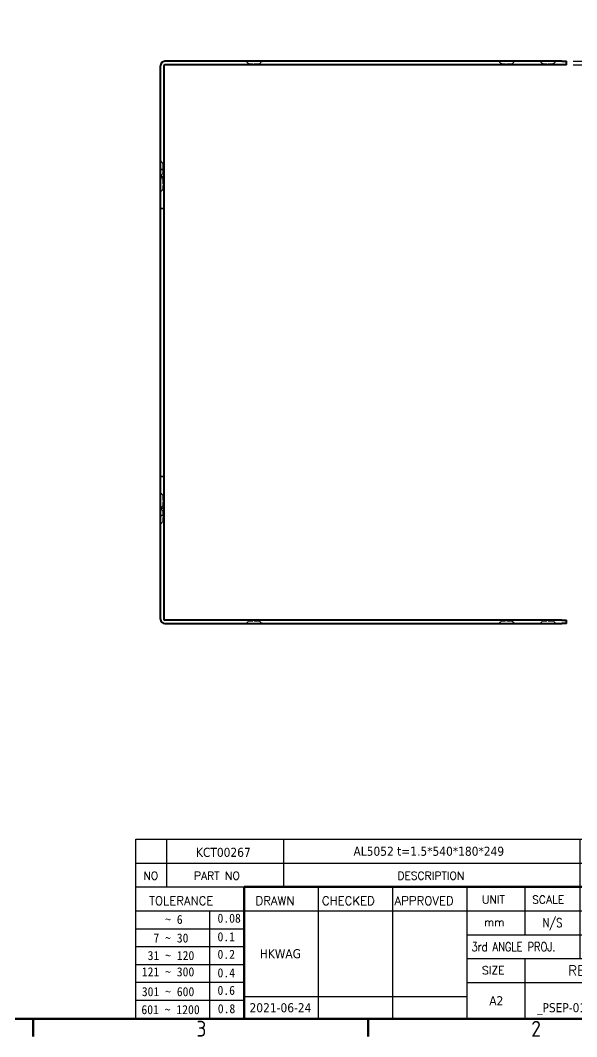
# Model space of a CAD drawing. Header units: millimetres. Extents: x 0 to 1188, y 0 to 840.
# Drawn here: x 736.7 to 983.4, y 12.1 to 462.3 of the extents above; entities that cross this region are included whole.
import ezdxf
from ezdxf.enums import TextEntityAlignment as Align

# ---------------------------------------------------------------- set-up
doc = ezdxf.new("R2010")
doc.units = ezdxf.units.MM
doc.header["$LTSCALE"] = 2
doc.linetypes.add('DASHED', pattern=[0.2067, 0.1654, -0.0413])
doc.layers.get('0').update_dxf_attribs({"color": 3, "lineweight": 25})
for name, color, linetype, lineweight in [('가려진 것(ISO)', 2, 'DASHED', 35), ('가시적인 것(ISO)', 3, 'Continuous', 40), ('경계(ISO)', 7, 'Continuous', 50), ('제목(ISO)', 5, 'Continuous', 50), ('치수(ISO)', 2, 'Continuous', 25), ('해치(ISO)', 7, 'Continuous', 18)]:
    doc.layers.add(name, color=color, linetype=linetype, lineweight=lineweight)
doc.styles.add('HAN_291', font='')
doc.styles.add('HAN_370', font='', dxfattribs={"width": 2})
doc.styles.add('RC_284', font='ROMANC.shx')
doc.styles.add('RC_287', font='ROMANC.shx')
doc.styles.add('RC_292', font='ROMANC.shx')
doc.styles.add('ROMANT_294', font='romant.shx')
doc.styles.add('문자 텍스트_PSTEK_POSCO', font='isocp.shx')
doc.styles.add('치수 텍스트_PSTEK_POSCO', font='isocp.shx')
doc.styles.add('텍스트 스타일198', font='tahoma.ttf')
doc.styles.add('텍스트 스타일333', font='ROMANC.shx', dxfattribs={"width": 0.800000011920929})
doc.styles.get('HAN_291').set_extended_font_data('GulimChe')
doc.styles.get('HAN_370').set_extended_font_data('GulimChe')
doc.dimstyles.new('치수_PSTEK_POSCO', dxfattribs={"dimscale": 2, "dimtxt": 3.5, "dimasz": 2.5, "dimexe": 2, "dimexo": 2.5, "dimgap": 1, "dimtad": 1, "dimrnd": 1e-08, "dimdsep": 46, "dimtxsty": '치수 텍스트_PSTEK_POSCO', "dimcen": 0.09, "dimdle": 10, "dimclrd": 7, "dimclre": 7, "dimclrt": 2, "dimadec": 1, "dimazin": 2, "dimtfac": 1, "dimtmove": 0, "dimatfit": 3, "dimfxl": 0, "dimtolj": 1, "dimlwd": -1, "dimlwe": -1, "dimarcsym": 0})

# ---------------------------------------------------------------- blocks, each defined once
blk = doc.blocks.new('경계 Default Border')
at = {"layer": '경계(ISO)'}
for p, q in [((371.25, 10), (371.25, 6.100000143051147)), ((445.4999923706055, 10), (445.4999923706055, 6.100000143051147))]:
    blk.add_line(p, q, dxfattribs=at)
at = {"layer": '경계(ISO)', "flags": 128}
blk.add_lwpolyline([(10, 10), (10, 410), (584.0000152587891, 410), (584.0000152587891, 10), (10, 10)], dxfattribs=at)
at = {"layer": '경계(ISO)', "color": 2, "char_height": 3.499999940395355, "attachment_point": 7, "style": '문자 텍스트_PSTEK_POSCO'}
for s, insert in [('3', (407.4049628911206, 6.066626997571438)), ('2', (481.6073627700749, 6.066626997571438))]:
    blk.add_mtext(s, dxfattribs=dict(at, insert=insert))
blk = doc.blocks.new('제목 블록 PSTEK')
h = blk.add_hatch(color=1)
edge = h.paths.add_edge_path(flags=0)
edge.add_line((314.2242174273352, 19.60711530335299), (314.2242174273352, 17.00126995915134))
edge.add_line((314.2242174273352, 17.00126995915134), (314.3485873187598, 17.00126995915134))
edge.add_arc((314.3485873187598, 17.6527312952023), 0.6514613360509371, 270, 360)
edge.add_line((315.0000486548106, 17.6527312952023), (315.0000486548106, 18.95565396730211))
edge.add_arc((314.3485873187598, 18.95565396730212), 0.6514613360508712, 0, 90)
edge.add_line((314.3485873187598, 19.60711530335299), (314.2242174273352, 19.60711530335299))
edge = h.paths.add_edge_path()
edge.add_arc((314.9847713324306, 18.28938669179658), 1.969189947606664, 269.9999999999959, 450)
edge.add_line((314.9847713324306, 20.25857663940318), (311.7664314776902, 20.25857663940324))
edge.add_line((311.7664314776902, 20.25857663940324), (311.7664314776902, 15.3430047401139))
edge.add_line((311.7664314776902, 15.3430047401139), (314.2242174273352, 15.3430047401139))
edge.add_line((314.2242174273352, 15.3430047401139), (314.2242174273352, 16.32019674418991))
edge.add_line((314.2242174273352, 16.32019674418991), (314.9847713324307, 16.32019674418991))
for color, points in [(252, [(317.2195697678507, 17.0593801673321), (322.0326348870767, 21.62682475217465), (322.2781991042243, 21.94392121864296), (317.0471853425802, 16.97985676345368), (318.7512090904202, 16.1899260703855), (316.0018030350395, 12.71868385740789), (316.3356552234328, 13.00206718743325), (318.9235935156908, 16.2694494742633)]), (5, [(321.6183518841322, 17.4193704504104), (319.5281351041078, 18.24969419629727), (322.4505835294948, 22.02344462252142), (317.2195697678507, 17.0593801673321), (318.9235935156908, 16.2694494742633), (316.1741874603099, 12.79820726128571)]), (1, [(324.4839107253602, 19.60711530335299), (325.2419748254881, 19.60711530335299), (325.2419748254881, 20.25857663940324), (321.2266040451076, 20.25857663940324), (321.2266040451076, 19.60711530335299), (321.9846681452406, 19.60711530335299), (321.9846681452406, 15.3430047401139), (324.4839107253602, 15.3430047401139)]), (1, [(329.2277337269622, 20.25857663940324), (325.65654113025, 20.25857663940324), (325.65654113025, 15.3430047401139), (329.3580259941756, 15.3430047401139), (329.3580259941756, 15.9944660761648), (328.1137701654877, 15.9944660761648), (328.1137701654877, 17.56360607323003), (329.2277337269622, 17.56360607323003), (329.2277337269622, 18.25543873810179), (328.1137701654877, 18.25543873810179), (328.1137701654877, 19.60711530335299), (329.2277337269622, 19.60711530335299)]), (1, [(332.3312149849806, 20.25857663940324), (329.8592894925411, 20.25857663940324), (329.8592894925411, 15.3430047401139), (332.3312149849806, 15.3430047401139), (332.3312149849806, 17.4318630164523), (333.0701931098801, 15.3430047401139), (335.4855464857051, 15.3430047401139), (334.2514536401189, 19.30614745124769), (335.4379594596742, 20.25857663940324), (334.3071782107978, 20.25857663940324), (332.3312149849806, 18.99741471888304)]), (252, [(321.9846681452406, 19.60711530335299), (321.4042753185749, 19.60711530335299), (321.4042753185749, 19.45905590879572), (321.9846681452406, 19.45905590879572)]), (252, [(324.6615819988275, 19.45905590879572), (325.4196460989604, 19.45905590879572), (325.4196460989604, 20.11051724484596), (325.2419748254881, 20.11051724484596), (325.2419748254881, 19.60711530335299), (324.4839107253602, 19.60711530335299), (324.4839107253602, 15.3430047401139), (322.1623394187076, 15.3430047401139), (322.1623394187076, 15.19494534555726), (324.6615819988275, 15.19494534555726)]), (252, [(328.2914414389548, 19.45905590879572), (329.4054050004294, 19.45905590879572), (329.4054050004294, 20.11051724484596), (329.2277337269622, 20.11051724484596), (329.2277337269622, 19.60711530335299), (328.1137701654877, 19.60711530335299), (328.1137701654877, 18.25543873810179), (328.2914414389548, 18.25543873810179)]), (252, [(328.2914414389548, 17.41554667867274), (329.4054050004294, 17.41554667867274), (329.4054050004294, 18.10737934354514), (329.2277337269622, 18.10737934354514), (329.2277337269622, 17.56360607323003), (328.1137701654877, 17.56360607323003), (328.1137701654877, 15.9944660761648), (328.2914414389548, 15.9944660761648)]), (252, [(332.5088862584528, 20.1105172448466), (332.3312149849806, 20.1105172448466), (332.3312149849806, 18.99741471888368), (332.5088862584528, 19.11081371413894)]), (252, [(335.6156307331414, 20.11051724484596), (335.2535118015555, 20.11051724484596), (334.2514536401189, 19.30614745124769), (335.4855464857051, 15.3430047401139), (333.1954852176545, 15.3430047401139), (333.2478643833523, 15.19494534555726), (335.6632177591723, 15.19494534555726), (334.4291249135862, 19.15808805669106)]), (252, [(329.5356972676428, 15.8464066816075), (329.3580259941756, 15.8464066816075), (329.3580259941756, 15.3430047401139), (325.8342124037171, 15.3430047401139), (325.8342124037171, 15.19494534555726), (329.5356972676428, 15.19494534555726)]), (252, [(332.5088862584528, 16.92964231796647), (332.3312149849806, 17.43186301645164), (332.3312149849806, 15.3430047401139), (330.0369607660135, 15.3430047401139), (330.0369607660135, 15.19494534555726), (332.5088862584528, 15.19494534555726)])]:
    blk.add_hatch(color=color).paths.add_polyline_path(points)
h = blk.add_hatch(color=252)
edge = h.paths.add_edge_path()
edge.add_arc((314.9847713324309, 18.28938669179657), 1.969189947606666, 270, 406.8278729790604)
edge.add_arc((315.1624426058984, 18.1413272972396), 1.969189947606962, -90, 53.560984836317004, ccw=False)
edge.add_line((315.1624426058984, 16.17213734963263), (314.4018887008024, 16.17213734963263))
edge.add_line((314.4018887008024, 16.17213734963263), (314.4018887008024, 15.19494534555726))
edge.add_line((314.4018887008024, 15.19494534555726), (311.9441027511573, 15.19494534555726))
edge.add_line((311.9441027511573, 15.19494534555726), (311.9441027511573, 15.3430047401139))
edge.add_line((311.9441027511573, 15.3430047401139), (314.2242174273352, 15.3430047401139))
edge.add_line((314.2242174273352, 15.3430047401139), (314.2242174273352, 16.32019674418991))
edge.add_line((314.2242174273352, 16.32019674418991), (314.9847713324309, 16.32019674418991))
h = blk.add_hatch(color=252)
edge = h.paths.add_edge_path()
edge.add_line((314.4018887008024, 19.45905590879572), (314.5262585922315, 19.45905590879572))
edge.add_arc((314.5262585922314, 18.80759457274939), 0.6514613360463194, 60.4189348879147, 90.00000000000318, ccw=False)
edge.add_arc((314.3485873187602, 18.95565396730057), 0.6514613360524251, 39.96992292766206, 90.00000000009999)
edge.add_line((314.3485873187591, 19.60711530335307), (314.2242174273352, 19.60711530335298))
edge.add_line((314.2242174273352, 19.60711530335299), (314.2242174273352, 17.00126995915134))
edge.add_line((314.2242174273352, 17.00126995915134), (314.3485873187591, 17.00126995915134))
edge.add_arc((314.3485873187568, 17.652731295233), 0.6514613360816299, 270.0000000002, 274.6930825552478)
edge.add_line((314.4018887008024, 17.0034541317032), (314.4018887008024, 19.45905590879572))
at = {"layer": '해치(ISO)', "true_color": 0x27d1fc}
h = blk.add_hatch(color=140, dxfattribs=at)
edge = h.paths.add_edge_path()
edge.add_ellipse((330.3660919371412, 20.15576403068321), major_axis=(9.100907360794343, 0), ratio=0.4069904968023172, start_angle=301.3098473703837, end_angle=507.7436900681698)
edge.add_ellipse((331.5340919371412, 20.4634168429492), major_axis=(-9.82350664112931, 0), ratio=0.3942600559756514, start_angle=111.51207141178469, end_angle=334.47025347086895, ccw=False)
edge.add_line((335.1363447531188, 16.8601935978785), (335.0955236905705, 16.99119398620872))
at = {"color": 180}
for p, q in [((182.475792979055, 11.79100474011392), (182.4757929790549, 51.56524660363496)), ((182.4757929790549, 51.56524660363496), (372.4757929537551, 51.56524660363496)), ((189.2651435055721, 51.56524660363496), (189.2651435055722, 41.00524660363494)), ((215.2152739891528, 41.00524660363494), (215.2152739891528, 51.56524660363496)), ((280.8758854511282, 51.56524660363496), (280.8758854511282, 41.00524660363494)), ((310.0881549537552, 51.56524660363496), (310.0881549537553, 41.00524660363494)), ((316.9044520275131, 51.56524660363496), (316.9044520275127, 41.00524660363494)), ((338.4566026226726, 51.56524660363496), (338.4566026226727, 41.00524660363494)), ((372.4757929537551, 51.56524660363496), (372.4757929537551, 11.79100474011389)), ((182.475792979055, 46.2852466036349), (372.4757929537551, 46.28524660363492)), ((182.475792979055, 41.00524660363493), (206.451475290024, 41.00524660363493)), ((222.9401812389276, 11.79100474011392), (222.9401812389276, 41.00524660363494)), ((239.4288871878316, 11.79100474011392), (239.4288871878316, 41.00524660363494)), ((255.9175931367356, 11.79100474011392), (255.9175931367356, 41.00524660363494)), ((268.6918866058747, 41.00524660363494), (268.6918866058747, 30.44524660363498)), ((280.8758854511282, 41.00524660363494), (280.8758854511282, 25.16524660363502)), ((310.088154953755, 41.00524660363494), (310.088154953755, 11.79100474011392)), ((182.475792979055, 35.72524660363497), (206.451475290024, 35.72524660363497)), ((198.8621818849491, 12.02524660363491), (198.8621818849491, 35.72524660363497)), ((206.451475290024, 35.72524660363497), (372.4757929537551, 35.72524660363497)), ((182.475792979055, 31.77524660363492), (206.451475290024, 31.77524660363492)), ((255.917593136736, 30.44524660363498), (372.4757929537552, 30.44524660363501)), ((182.475792979055, 27.82524660363487), (206.451475290024, 27.82524660363487)), ((255.9175931367359, 25.16524660363502), (372.4757929537552, 25.165246603635)), ((268.6918866058744, 25.16524660363502), (268.6918866058744, 11.79100474011392)), ((182.475792979055, 23.87524660363505), (206.451475290024, 23.87524660363505)), ((182.475792979055, 19.92524660363478), (206.451475290024, 19.92524660363478)), ((255.9175931367359, 19.88524660363481), (310.0881549537553, 19.88524660363481)), ((182.475792979055, 15.97524660363496), (206.451475290024, 15.97524660363496)), ((206.451475290024, 16.74100474011396), (255.9175931367359, 16.74100474011396)), ((182.475792979055, 11.79100474011392), (372.4757929537551, 11.79100474011389))]:
    blk.add_line(p, q, dxfattribs=at)
at = {"color": 7, "lineweight": 50}
for p, q in [((206.4514752900237, 11.79100474011392), (206.4514752900237, 41.00524660363494)), ((206.451475290024, 41.00524660363494), (372.4757929537551, 41.00524660363496))]:
    blk.add_line(p, q, dxfattribs=at)
at = {"color": 7}
for p, q in [((311.7664314776902, 20.25900474011391), (311.7664314776902, 15.34300474011391)), ((314.9847713324309, 20.25857663940324), (311.7664314776902, 20.25857663940324)), ((314.9847713324309, 20.25857663940324), (311.7664314776902, 20.25857663940324)), ((311.7664314776902, 20.25857663940324), (311.7664314776902, 15.3430047401139)), ((322.2781991042243, 21.94392121864296), (317.0471853425802, 16.97985676345368)), ((322.4505835294948, 22.02344462252142), (317.2195697678507, 17.0593801673321)), ((317.2195697678507, 17.0593801673321), (322.0326348870767, 21.62682475217465)), ((319.5281351041078, 18.24969419629727), (322.4505835294948, 22.02344462252142)), ((325.2419748254881, 20.25857663940324), (321.2266040451076, 20.25857663940324)), ((321.2266040451076, 20.25857663940324), (321.2266040451076, 19.60711530335299)), ((325.2419748254881, 20.25857663940324), (321.2266040451076, 20.25857663940324)), ((321.2266040451076, 20.25857663940324), (321.2266040451076, 19.60711530335299)), ((322.0326348870767, 21.62682475217465), (322.2781991042243, 21.94392121864296)), ((325.2419748254881, 19.60711530335299), (325.2419748254881, 20.25857663940324)), ((325.2419748254881, 19.60711530335299), (325.2419748254881, 20.25857663940324)), ((329.2277337269622, 20.25857663940324), (325.65654113025, 20.25857663940324)), ((325.65654113025, 20.25857663940324), (325.65654113025, 15.3430047401139)), ((325.65654113025, 20.25857663940324), (325.65654113025, 15.3430047401139)), ((329.2277337269622, 20.25857663940324), (325.65654113025, 20.25857663940324)), ((329.2277337269622, 19.60711530335299), (329.2277337269622, 20.25857663940324)), ((329.2277337269622, 19.60711530335299), (329.2277337269622, 20.25857663940324)), ((332.3312149849806, 20.25857663940324), (329.8592894925411, 20.25857663940324)), ((329.8592894925411, 20.25857663940324), (329.8592894925411, 15.3430047401139)), ((329.8592894925411, 20.25857663940324), (329.8592894925411, 15.3430047401139)), ((332.3312149849806, 20.25857663940324), (329.8592894925411, 20.25857663940324)), ((334.3071782107978, 20.25857663940324), (332.3312149849806, 18.99741471888304)), ((332.3312149849806, 18.99741471888304), (332.3312149849806, 20.25857663940324)), ((334.3071782107978, 20.25857663940324), (332.3312149849806, 18.99741471888304)), ((332.3312149849806, 18.99741471888304), (332.3312149849806, 20.25857663940324)), ((334.2514536401189, 19.30614745124769), (335.4379594596742, 20.25857663940324)), ((334.2514536401189, 19.30614745124769), (335.4379594596742, 20.25857663940324)), ((335.4379594596742, 20.25857663940324), (334.3071782107978, 20.25857663940324)), ((335.4379594596742, 20.25857663940324), (334.3071782107978, 20.25857663940324)), ((314.2242174273352, 17.00126995915134), (314.2242174273352, 19.60711530335299)), ((314.2242174273352, 19.60711530335299), (314.3485873187591, 19.60711530335299)), ((314.3485873187591, 19.60711530335299), (314.2242174273352, 19.60711530335299)), ((314.2242174273352, 19.60711530335299), (314.2242174273352, 17.00126995915134)), ((314.2242174273352, 17.00126995915134), (314.2242174273352, 19.60711530335299)), ((314.2242174273352, 19.60711530335299), (314.3485873187591, 19.60711530335299)), ((314.4018887008024, 19.45905590879572), (314.5262585922314, 19.45905590879572)), ((314.4018887008024, 17.0034541317032), (314.4018887008024, 19.45905590879572)), ((315.0000486548106, 18.95565396730275), (315.0000486548106, 17.65273129520161)), ((315.0000486548106, 18.95565396730275), (315.0000486548106, 17.65273129520161)), ((321.6183518841322, 17.4193704504104), (319.5281351041078, 18.24969419629727)), ((321.2266040451076, 19.60711530335299), (321.9846681452406, 19.60711530335299)), ((321.2266040451076, 19.60711530335299), (321.9846681452406, 19.60711530335299)), ((321.4042753185749, 19.60711530335299), (321.4042753185749, 19.45905590879572)), ((321.9846681452406, 19.60711530335299), (321.4042753185749, 19.60711530335299)), ((321.4042753185749, 19.45905590879572), (321.9846681452406, 19.45905590879572)), ((321.9846681452406, 19.60711530335299), (321.9846681452406, 15.3430047401139)), ((321.9846681452406, 19.45905590879572), (321.9846681452406, 19.60711530335299)), ((321.9846681452406, 19.60711530335299), (321.9846681452406, 15.3430047401139)), ((324.4839107253602, 19.60711530335299), (325.2419748254881, 19.60711530335299)), ((324.4839107253602, 15.3430047401139), (324.4839107253602, 19.60711530335299)), ((325.2419748254881, 19.60711530335299), (324.4839107253602, 19.60711530335299)), ((324.4839107253602, 19.60711530335299), (324.4839107253602, 15.3430047401139)), ((324.4839107253602, 19.60711530335299), (325.2419748254881, 19.60711530335299)), ((324.4839107253602, 15.3430047401139), (324.4839107253602, 19.60711530335299)), ((324.6615819988275, 19.45905590879572), (325.4196460989604, 19.45905590879572)), ((324.6615819988275, 15.19494534555726), (324.6615819988275, 19.45905590879572)), ((325.4196460989604, 20.11051724484596), (325.2419748254881, 20.11051724484596)), ((325.2419748254881, 20.11051724484596), (325.2419748254881, 19.60711530335299)), ((325.4196460989604, 19.45905590879572), (325.4196460989604, 20.11051724484596)), ((328.1137701654877, 18.25543873810179), (328.1137701654877, 19.60711530335299)), ((328.1137701654877, 19.60711530335299), (329.2277337269622, 19.60711530335299)), ((329.2277337269622, 19.60711530335299), (328.1137701654877, 19.60711530335299)), ((328.1137701654877, 19.60711530335299), (328.1137701654877, 18.25543873810179)), ((328.1137701654877, 18.25543873810179), (328.1137701654877, 19.60711530335299)), ((328.1137701654877, 19.60711530335299), (329.2277337269622, 19.60711530335299)), ((329.2277337269622, 18.25543873810179), (328.1137701654877, 18.25543873810179)), ((328.1137701654877, 18.25543873810179), (328.2914414389548, 18.25543873810179)), ((329.2277337269622, 18.25543873810179), (328.1137701654877, 18.25543873810179)), ((328.2914414389548, 18.25543873810179), (328.2914414389548, 19.45905590879572)), ((328.2914414389548, 19.45905590879572), (329.4054050004294, 19.45905590879572)), ((329.4054050004294, 20.11051724484596), (329.2277337269622, 20.11051724484596)), ((329.2277337269622, 20.11051724484596), (329.2277337269622, 19.60711530335299)), ((329.2277337269622, 17.56360607323003), (329.2277337269622, 18.25543873810179)), ((329.2277337269622, 17.56360607323003), (329.2277337269622, 18.25543873810179)), ((329.4054050004294, 18.10737934354514), (329.2277337269622, 18.10737934354514)), ((329.2277337269622, 18.10737934354514), (329.2277337269622, 17.56360607323003)), ((329.4054050004294, 19.45905590879572), (329.4054050004294, 20.11051724484596)), ((329.4054050004294, 17.41554667867274), (329.4054050004294, 18.10737934354514)), ((332.5088862584528, 20.1105172448466), (332.3312149849806, 20.1105172448466)), ((332.3312149849806, 20.1105172448466), (332.3312149849806, 18.99741471888368)), ((332.3312149849806, 18.99741471888368), (332.5088862584528, 19.11081371413894)), ((332.5088862584528, 19.11081371413894), (332.5088862584528, 20.1105172448466)), ((335.2535118015555, 20.11051724484596), (334.2514536401189, 19.30614745124769)), ((335.4855464857051, 15.3430047401139), (334.2514536401189, 19.30614745124769)), ((334.2514536401189, 19.30614745124769), (335.4855464857051, 15.3430047401139)), ((335.4855464857051, 15.3430047401139), (334.2514536401189, 19.30614745124769)), ((334.4291249135862, 19.15808805669104), (335.6156307331414, 20.11051724484596)), ((335.6632177591723, 15.19494534555726), (334.4291249135862, 19.15808805669104)), ((335.6156307331414, 20.11051724484596), (335.2535118015555, 20.11051724484596)), ((314.3485873187591, 17.00126995915134), (314.2242174273352, 17.00126995915134)), ((314.2242174273352, 17.00126995915134), (314.3485873187591, 17.00126995915134)), ((314.3485873187591, 17.00126995915134), (314.2242174273352, 17.00126995915134)), ((314.2242174273352, 16.32019674418991), (314.9847713324309, 16.32019674418991)), ((314.2242174273352, 15.3430047401139), (314.2242174273352, 16.32019674418991)), ((314.9847713324309, 16.32019674418991), (314.2242174273352, 16.32019674418991)), ((314.2242174273352, 16.32019674418991), (314.2242174273352, 15.3430047401139)), ((314.2242174273352, 16.32019674418991), (314.9847713324309, 16.32019674418991)), ((314.2242174273352, 15.3430047401139), (314.2242174273352, 16.32019674418991)), ((314.4018887008024, 16.17213734963263), (315.162442605898, 16.17213734963263)), ((314.4018887008024, 15.19494534555726), (314.4018887008024, 16.17213734963263)), ((318.7512090904202, 16.1899260703855), (316.0018030350395, 12.71868385740789)), ((316.1741874603099, 12.79820726128571), (321.6183518841322, 17.4193704504104)), ((318.9235935156908, 16.2694494742633), (316.1741874603099, 12.79820726128571)), ((316.3356552234328, 13.00206718743325), (318.9235935156908, 16.2694494742633)), ((317.0471853425802, 16.97985676345368), (318.7512090904202, 16.1899260703855)), ((318.9235935156908, 16.2694494742633), (317.2195697678507, 17.0593801673321)), ((317.2195697678507, 17.0593801673321), (318.9235935156908, 16.2694494742633)), ((328.1137701654877, 17.56360607323003), (329.2277337269622, 17.56360607323003)), ((328.1137701654877, 15.9944660761648), (328.1137701654877, 17.56360607323003)), ((329.2277337269622, 17.56360607323003), (328.1137701654877, 17.56360607323003)), ((328.1137701654877, 17.56360607323003), (328.1137701654877, 15.9944660761648)), ((328.1137701654877, 17.56360607323003), (329.2277337269622, 17.56360607323003)), ((328.1137701654877, 15.9944660761648), (328.1137701654877, 17.56360607323003)), ((329.3580259941756, 15.9944660761648), (328.1137701654877, 15.9944660761648)), ((328.1137701654877, 15.9944660761648), (328.2914414389548, 15.9944660761648)), ((329.3580259941756, 15.9944660761648), (328.1137701654877, 15.9944660761648)), ((328.2914414389548, 15.9944660761648), (328.2914414389548, 17.41554667867274)), ((328.2914414389548, 17.41554667867274), (329.4054050004294, 17.41554667867274)), ((329.3580259941756, 15.3430047401139), (329.3580259941756, 15.9944660761648)), ((329.3580259941756, 15.3430047401139), (329.3580259941756, 15.9944660761648)), ((329.5356972676428, 15.8464066816075), (329.3580259941756, 15.8464066816075)), ((329.3580259941756, 15.8464066816075), (329.3580259941756, 15.3430047401139)), ((329.5356972676428, 15.19494534555726), (329.5356972676428, 15.8464066816075)), ((332.3312149849806, 17.4318630164523), (333.0701931098801, 15.3430047401139)), ((332.3312149849806, 15.3430047401139), (332.3312149849806, 17.4318630164523)), ((332.5088862584528, 16.92964231796647), (332.3312149849806, 17.43186301645164)), ((332.3312149849806, 17.43186301645164), (332.3312149849806, 15.3430047401139)), ((332.3312149849806, 17.4318630164523), (333.0701931098801, 15.3430047401139)), ((332.3312149849806, 15.3430047401139), (332.3312149849806, 17.4318630164523)), ((332.5088862584528, 15.19494534555726), (332.5088862584528, 16.92964231796647)), ((345.0447381189468, 17.50375595811051), (344.9867755289346, 17.689895936919)), ((311.7664314776902, 15.3430047401139), (314.2242174273352, 15.3430047401139)), ((311.7664314776902, 15.3430047401139), (314.2242174273352, 15.3430047401139)), ((314.2242174273352, 15.3430047401139), (311.9441027511573, 15.3430047401139)), ((311.9441027511573, 15.3430047401139), (311.9441027511573, 15.19494534555726)), ((311.9441027511573, 15.19494534555726), (314.4018887008024, 15.19494534555726)), ((321.9846681452406, 15.3430047401139), (324.4839107253602, 15.3430047401139)), ((321.9846681452406, 15.3430047401139), (324.4839107253602, 15.3430047401139)), ((324.4839107253602, 15.3430047401139), (322.1623394187076, 15.3430047401139)), ((322.1623394187076, 15.3430047401139), (322.1623394187076, 15.19494534555726)), ((322.1623394187076, 15.19494534555726), (324.6615819988275, 15.19494534555726)), ((325.65654113025, 15.3430047401139), (329.3580259941756, 15.3430047401139)), ((325.65654113025, 15.3430047401139), (329.3580259941756, 15.3430047401139)), ((329.3580259941756, 15.3430047401139), (325.8342124037171, 15.3430047401139)), ((325.8342124037171, 15.3430047401139), (325.8342124037171, 15.19494534555726)), ((325.8342124037171, 15.19494534555726), (329.5356972676428, 15.19494534555726)), ((329.8592894925411, 15.3430047401139), (332.3312149849806, 15.3430047401139)), ((329.8592894925411, 15.3430047401139), (332.3312149849806, 15.3430047401139)), ((332.3312149849806, 15.3430047401139), (330.0369607660135, 15.3430047401139)), ((330.0369607660135, 15.3430047401139), (330.0369607660135, 15.19494534555726)), ((330.0369607660135, 15.19494534555726), (332.5088862584528, 15.19494534555726)), ((333.0701931098801, 15.3430047401139), (335.4855464857051, 15.3430047401139)), ((333.0701931098801, 15.3430047401139), (335.4855464857051, 15.3430047401139)), ((335.4855464857051, 15.3430047401139), (333.1954852176545, 15.3430047401139)), ((333.1954852176545, 15.3430047401139), (333.2478643833523, 15.19494534555726)), ((333.2478643833523, 15.19494534555726), (335.6632177591723, 15.19494534555726)), ((316.0018030350395, 12.71868385740789), (316.3356552234328, 13.00206718743325))]:
    blk.add_line(p, q, dxfattribs=at)
at = {"color": 1}
for p, q in [((314.9847713324309, 20.25857663940324), (311.7664314776902, 20.25857663940324)), ((311.7664314776902, 20.25857663940324), (311.7664314776902, 15.3430047401139)), ((325.2419748254881, 20.25857663940324), (321.2266040451076, 20.25857663940324)), ((321.2266040451076, 20.25857663940324), (321.2266040451076, 19.60711530335299)), ((325.2419748254881, 19.60711530335299), (325.2419748254881, 20.25857663940324)), ((329.2277337269622, 20.25857663940324), (325.65654113025, 20.25857663940324)), ((325.65654113025, 20.25857663940324), (325.65654113025, 15.3430047401139)), ((329.2277337269622, 19.60711530335299), (329.2277337269622, 20.25857663940324)), ((332.3312149849806, 20.25857663940324), (329.8592894925411, 20.25857663940324)), ((329.8592894925411, 20.25857663940324), (329.8592894925411, 15.3430047401139)), ((334.3071782107978, 20.25857663940324), (332.3312149849806, 18.99741471888304)), ((332.3312149849806, 18.99741471888304), (332.3312149849806, 20.25857663940324)), ((334.2514536401189, 19.30614745124769), (335.4379594596742, 20.25857663940324)), ((335.4379594596742, 20.25857663940324), (334.3071782107978, 20.25857663940324)), ((314.2242174273352, 17.00126995915134), (314.2242174273352, 19.60711530335299)), ((314.2242174273352, 19.60711530335299), (314.3485873187591, 19.60711530335299)), ((315.0000486548106, 18.95565396730275), (315.0000486548106, 17.65273129520161)), ((321.2266040451076, 19.60711530335299), (321.9846681452406, 19.60711530335299)), ((321.9846681452406, 19.60711530335299), (321.9846681452406, 15.3430047401139)), ((324.4839107253602, 19.60711530335299), (325.2419748254881, 19.60711530335299)), ((324.4839107253602, 15.3430047401139), (324.4839107253602, 19.60711530335299)), ((328.1137701654877, 18.25543873810179), (328.1137701654877, 19.60711530335299)), ((328.1137701654877, 19.60711530335299), (329.2277337269622, 19.60711530335299)), ((329.2277337269622, 18.25543873810179), (328.1137701654877, 18.25543873810179)), ((329.2277337269622, 17.56360607323003), (329.2277337269622, 18.25543873810179)), ((335.4855464857051, 15.3430047401139), (334.2514536401189, 19.30614745124769)), ((314.3485873187591, 17.00126995915134), (314.2242174273352, 17.00126995915134)), ((314.2242174273352, 16.32019674418991), (314.9847713324309, 16.32019674418991)), ((314.2242174273352, 15.3430047401139), (314.2242174273352, 16.32019674418991)), ((328.1137701654877, 17.56360607323003), (329.2277337269622, 17.56360607323003)), ((328.1137701654877, 15.9944660761648), (328.1137701654877, 17.56360607323003)), ((329.3580259941756, 15.9944660761648), (328.1137701654877, 15.9944660761648)), ((329.3580259941756, 15.3430047401139), (329.3580259941756, 15.9944660761648)), ((332.3312149849806, 17.4318630164523), (333.0701931098801, 15.3430047401139)), ((332.3312149849806, 15.3430047401139), (332.3312149849806, 17.4318630164523)), ((311.7664314776902, 15.3430047401139), (314.2242174273352, 15.3430047401139)), ((321.9846681452406, 15.3430047401139), (324.4839107253602, 15.3430047401139)), ((325.65654113025, 15.3430047401139), (329.3580259941756, 15.3430047401139)), ((329.8592894925411, 15.3430047401139), (332.3312149849806, 15.3430047401139)), ((333.0701931098801, 15.3430047401139), (335.4855464857051, 15.3430047401139))]:
    blk.add_line(p, q, dxfattribs=at)
at = {"color": 5}
for p, q in [((322.4505835294948, 22.02344462252142), (317.2195697678507, 17.0593801673321)), ((319.5281351041078, 18.24969419629727), (322.4505835294948, 22.02344462252142)), ((321.6183518841322, 17.4193704504104), (319.5281351041078, 18.24969419629727)), ((316.1741874603099, 12.79820726128571), (321.6183518841322, 17.4193704504104)), ((318.9235935156908, 16.2694494742633), (316.1741874603099, 12.79820726128571)), ((317.2195697678507, 17.0593801673321), (318.9235935156908, 16.2694494742633))]:
    blk.add_line(p, q, dxfattribs=at)
at = {"color": 7}
for centre, radius, start, end in [((314.9847713324309, 18.28938669179658), 1.969189947606665, 270, 90), ((314.9847713324309, 18.28938669179658), 1.969189947606665, 270, 90), ((314.3485873187598, 18.95565396730211), 0.6514613360508712, 0, 90), ((314.3485873187602, 18.95565396730057), 0.6514613360524251, 39.96992292766117, 90), ((314.3485873187598, 18.95565396730212), 0.6514613360508712, 0, 90), ((314.5262585922314, 18.80759457274939), 0.6514613360463193, 60.41893488791137, 90), ((314.9847713324307, 18.2893866917965), 1.969189947606594, 270, 46.82787297909833), ((315.1624426058984, 18.1413272972396), 1.969189947606961, 270, 53.56098483636067), ((314.3485873187597, 17.65273129520228), 0.6514613360509381, 270, 0), ((314.3485873187598, 17.6527312952023), 0.6514613360509381, 270, 0), ((314.3485873187568, 17.652731295233), 0.6514613360816299, 270, 274.6930825552478)]:
    blk.add_arc(centre, radius, start, end, dxfattribs=at)
at = {"color": 1}
for centre, radius, start, end in [((314.9847713324309, 18.28938669179657), 1.969189947606665, 270, 90), ((314.3485873187598, 18.95565396730211), 0.6514613360508712, 0, 90), ((314.3485873187598, 17.6527312952023), 0.6514613360509381, 270, 0)]:
    blk.add_arc(centre, radius, start, end, dxfattribs=at)
at = {"layer": '제목(ISO)', "lineweight": 18}
blk.add_line((182.475792979055, 35.72500474011393), (182.475792979055, 11.79100474011392), dxfattribs=at)
at = {"layer": '제목(ISO)'}
for p, q in [((314.9847713324306, 20.25857663940324), (311.7664314776902, 20.25857663940324)), ((311.7664314776902, 20.25857663940324), (311.7664314776902, 15.3430047401139)), ((322.2781991042243, 21.94392121864296), (317.0471853425802, 16.97985676345368)), ((322.4505835294948, 22.02344462252142), (317.2195697678507, 17.0593801673321)), ((317.2195697678507, 17.0593801673321), (322.0326348870767, 21.62682475217465)), ((319.5281351041078, 18.24969419629727), (322.4505835294948, 22.02344462252142)), ((325.2419748254881, 20.25857663940324), (321.2266040451076, 20.25857663940324)), ((321.2266040451076, 20.25857663940324), (321.2266040451076, 19.60711530335299)), ((322.0326348870767, 21.62682475217465), (322.2781991042243, 21.94392121864296)), ((325.2419748254881, 19.60711530335299), (325.2419748254881, 20.25857663940324)), ((329.2277337269622, 20.25857663940324), (325.65654113025, 20.25857663940324)), ((325.65654113025, 20.25857663940324), (325.65654113025, 15.3430047401139)), ((329.2277337269622, 19.60711530335299), (329.2277337269622, 20.25857663940324)), ((332.3312149849806, 20.25857663940324), (329.8592894925411, 20.25857663940324)), ((329.8592894925411, 20.25857663940324), (329.8592894925411, 15.3430047401139)), ((334.3071782107978, 20.25857663940324), (332.3312149849806, 18.99741471888304)), ((332.3312149849806, 18.99741471888304), (332.3312149849806, 20.25857663940324)), ((334.2514536401189, 19.30614745124769), (335.4379594596742, 20.25857663940324)), ((335.4379594596742, 20.25857663940324), (334.3071782107978, 20.25857663940324)), ((314.2242174273352, 17.00126995915134), (314.2242174273352, 19.60711530335299)), ((314.2242174273352, 19.60711530335299), (314.3485873187598, 19.60711530335299)), ((314.3485873187591, 19.60711530335299), (314.2242174273352, 19.60711530335299)), ((314.2242174273352, 19.60711530335299), (314.2242174273352, 17.00126995915134)), ((314.4018887008024, 19.45905590879572), (314.5262585922314, 19.45905590879572)), ((314.4018887008024, 17.0034541317032), (314.4018887008024, 19.45905590879572)), ((315.0000486548106, 18.95565396730211), (315.0000486548106, 17.6527312952023)), ((321.6183518841322, 17.4193704504104), (319.5281351041078, 18.24969419629727)), ((321.2266040451076, 19.60711530335299), (321.9846681452406, 19.60711530335299)), ((321.9846681452406, 19.60711530335299), (321.4042753185749, 19.60711530335299)), ((321.4042753185749, 19.60711530335299), (321.4042753185749, 19.45905590879572)), ((321.4042753185749, 19.45905590879572), (321.9846681452406, 19.45905590879572)), ((321.9846681452406, 19.60711530335299), (321.9846681452406, 15.3430047401139)), ((321.9846681452406, 19.45905590879572), (321.9846681452406, 19.60711530335299)), ((324.4839107253602, 19.60711530335299), (325.2419748254881, 19.60711530335299)), ((324.4839107253602, 15.3430047401139), (324.4839107253602, 19.60711530335299)), ((325.2419748254881, 19.60711530335299), (324.4839107253602, 19.60711530335299)), ((324.4839107253602, 19.60711530335299), (324.4839107253602, 15.3430047401139)), ((324.6615819988275, 19.45905590879572), (325.4196460989604, 19.45905590879572)), ((324.6615819988275, 15.19494534555726), (324.6615819988275, 19.45905590879572)), ((325.4196460989604, 20.11051724484596), (325.2419748254881, 20.11051724484596)), ((325.2419748254881, 20.11051724484596), (325.2419748254881, 19.60711530335299)), ((325.4196460989604, 19.45905590879572), (325.4196460989604, 20.11051724484596)), ((328.1137701654877, 18.25543873810179), (328.1137701654877, 19.60711530335299)), ((328.1137701654877, 19.60711530335299), (329.2277337269622, 19.60711530335299)), ((329.2277337269622, 19.60711530335299), (328.1137701654877, 19.60711530335299)), ((328.1137701654877, 19.60711530335299), (328.1137701654877, 18.25543873810179)), ((329.2277337269622, 18.25543873810179), (328.1137701654877, 18.25543873810179)), ((328.1137701654877, 18.25543873810179), (328.2914414389548, 18.25543873810179)), ((328.2914414389548, 19.45905590879572), (329.4054050004294, 19.45905590879572)), ((328.2914414389548, 18.25543873810179), (328.2914414389548, 19.45905590879572)), ((329.4054050004294, 20.11051724484596), (329.2277337269622, 20.11051724484596)), ((329.2277337269622, 20.11051724484596), (329.2277337269622, 19.60711530335299)), ((329.2277337269622, 17.56360607323003), (329.2277337269622, 18.25543873810179)), ((329.4054050004294, 18.10737934354514), (329.2277337269622, 18.10737934354514)), ((329.2277337269622, 18.10737934354514), (329.2277337269622, 17.56360607323003)), ((329.4054050004294, 19.45905590879572), (329.4054050004294, 20.11051724484596)), ((329.4054050004294, 17.41554667867274), (329.4054050004294, 18.10737934354514)), ((332.5088862584528, 20.1105172448466), (332.3312149849806, 20.1105172448466)), ((332.3312149849806, 20.1105172448466), (332.3312149849806, 18.99741471888368)), ((332.3312149849806, 18.99741471888368), (332.5088862584528, 19.11081371413894)), ((332.5088862584528, 19.11081371413894), (332.5088862584528, 20.1105172448466)), ((335.2535118015555, 20.11051724484596), (334.2514536401189, 19.30614745124769)), ((335.4855464857051, 15.3430047401139), (334.2514536401189, 19.30614745124769)), ((334.2514536401189, 19.30614745124769), (335.4855464857051, 15.3430047401139)), ((334.4291249135862, 19.15808805669106), (335.6156307331414, 20.11051724484596)), ((335.6632177591723, 15.19494534555726), (334.4291249135862, 19.15808805669106)), ((335.6156307331414, 20.11051724484596), (335.2535118015555, 20.11051724484596)), ((314.3485873187598, 17.00126995915134), (314.2242174273352, 17.00126995915134)), ((314.2242174273352, 17.00126995915134), (314.3485873187591, 17.00126995915134)), ((314.2242174273352, 15.3430047401139), (314.2242174273352, 16.32019674418991)), ((314.2242174273352, 16.32019674418991), (314.9847713324307, 16.32019674418991)), ((314.9847713324309, 16.32019674418991), (314.2242174273352, 16.32019674418991)), ((314.2242174273352, 16.32019674418991), (314.2242174273352, 15.3430047401139)), ((314.4018887008024, 15.19494534555726), (314.4018887008024, 16.17213734963263)), ((314.4018887008024, 16.17213734963263), (315.1624426058984, 16.17213734963263)), ((318.7512090904202, 16.1899260703855), (316.0018030350395, 12.71868385740789)), ((316.1741874603099, 12.79820726128571), (321.6183518841322, 17.4193704504104)), ((318.9235935156908, 16.2694494742633), (316.1741874603099, 12.79820726128571)), ((316.3356552234328, 13.00206718743325), (318.9235935156908, 16.2694494742633)), ((317.0471853425802, 16.97985676345368), (318.7512090904202, 16.1899260703855)), ((317.2195697678507, 17.0593801673321), (318.9235935156908, 16.2694494742633)), ((318.9235935156908, 16.2694494742633), (317.2195697678507, 17.0593801673321)), ((328.1137701654877, 15.9944660761648), (328.1137701654877, 17.56360607323003)), ((328.1137701654877, 17.56360607323003), (329.2277337269622, 17.56360607323003)), ((329.2277337269622, 17.56360607323003), (328.1137701654877, 17.56360607323003)), ((328.1137701654877, 17.56360607323003), (328.1137701654877, 15.9944660761648)), ((329.3580259941756, 15.9944660761648), (328.1137701654877, 15.9944660761648)), ((328.1137701654877, 15.9944660761648), (328.2914414389548, 15.9944660761648)), ((328.2914414389548, 17.41554667867274), (329.4054050004294, 17.41554667867274)), ((328.2914414389548, 15.9944660761648), (328.2914414389548, 17.41554667867274)), ((329.3580259941756, 15.3430047401139), (329.3580259941756, 15.9944660761648)), ((329.5356972676428, 15.8464066816075), (329.3580259941756, 15.8464066816075)), ((329.3580259941756, 15.8464066816075), (329.3580259941756, 15.3430047401139)), ((329.5356972676428, 15.19494534555726), (329.5356972676428, 15.8464066816075)), ((332.3312149849806, 15.3430047401139), (332.3312149849806, 17.4318630164523)), ((332.3312149849806, 17.4318630164523), (333.0701931098801, 15.3430047401139)), ((332.5088862584528, 16.92964231796647), (332.3312149849806, 17.43186301645164)), ((332.3312149849806, 17.43186301645164), (332.3312149849806, 15.3430047401139)), ((332.5088862584528, 15.19494534555726), (332.5088862584528, 16.92964231796647)), ((311.7664314776902, 15.3430047401139), (314.2242174273352, 15.3430047401139)), ((314.2242174273352, 15.3430047401139), (311.9441027511573, 15.3430047401139)), ((311.9441027511573, 15.3430047401139), (311.9441027511573, 15.19494534555726)), ((311.9441027511573, 15.19494534555726), (314.4018887008024, 15.19494534555726)), ((321.9846681452406, 15.3430047401139), (324.4839107253602, 15.3430047401139)), ((324.4839107253602, 15.3430047401139), (322.1623394187076, 15.3430047401139)), ((322.1623394187076, 15.3430047401139), (322.1623394187076, 15.19494534555726)), ((322.1623394187076, 15.19494534555726), (324.6615819988275, 15.19494534555726)), ((325.65654113025, 15.3430047401139), (329.3580259941756, 15.3430047401139)), ((329.3580259941756, 15.3430047401139), (325.8342124037171, 15.3430047401139)), ((325.8342124037171, 15.3430047401139), (325.8342124037171, 15.19494534555726)), ((325.8342124037171, 15.19494534555726), (329.5356972676428, 15.19494534555726)), ((329.8592894925411, 15.3430047401139), (332.3312149849806, 15.3430047401139)), ((332.3312149849806, 15.3430047401139), (330.0369607660135, 15.3430047401139)), ((330.0369607660135, 15.3430047401139), (330.0369607660135, 15.19494534555726)), ((330.0369607660135, 15.19494534555726), (332.5088862584528, 15.19494534555726)), ((333.0701931098801, 15.3430047401139), (335.4855464857051, 15.3430047401139)), ((335.4855464857051, 15.3430047401139), (333.1954852176545, 15.3430047401139)), ((333.1954852176545, 15.3430047401139), (333.2478643833523, 15.19494534555726)), ((333.2478643833523, 15.19494534555726), (335.6632177591723, 15.19494534555726)), ((316.0018030350395, 12.71868385740789), (316.3356552234328, 13.00206718743325))]:
    blk.add_line(p, q, dxfattribs=at)
at = {"layer": '제목(ISO)', "color": 4}
blk.add_line((335.1363447531188, 16.8601935978785), (335.0955236905705, 16.99119398620872), dxfattribs=at)
at = {"layer": '제목(ISO)'}
for centre, radius, start, end in [((314.9847713324306, 18.28938669179658), 1.969189947606664, 46.82787297909431, 90), ((314.3485873187598, 18.95565396730212), 0.6514613360508712, 0, 90), ((314.3485873187602, 18.95565396730057), 0.6514613360524251, 39.96992292766117, 90), ((314.5262585922314, 18.80759457274939), 0.6514613360463193, 60.41893488791137, 90), ((314.9847713324307, 18.2893866917965), 1.969189947606594, 270, 46.82787297909833), ((314.9847713324309, 18.28938669179657), 1.969189947606666, 270, 46.8278729790603), ((315.1624426058984, 18.1413272972396), 1.969189947606962, 270, 53.56098483631701), ((314.3485873187598, 17.6527312952023), 0.6514613360509371, 270, 0), ((314.3485873187568, 17.652731295233), 0.6514613360816299, 270, 274.6930825552478)]:
    blk.add_arc(centre, radius, start, end, dxfattribs=at)
at = {"layer": '제목(ISO)', "color": 4}
for centre, major_axis, ratio, start_param, end_param in [((331.5340919371412, 20.4634168429492), (9.82350664112931, 0), 0.3942600559756514, 5.087845455444478, 8.97919982663645), ((330.3660919371412, 20.15576403068321), (9.100907360794343, 0), 0.4069904968023172, 5.258848905294775, 8.861799147915196)]:
    blk.add_ellipse(centre, major_axis=major_axis, ratio=ratio, start_param=start_param, end_param=end_param, dxfattribs=at)
at = {"color": 2}
for s, height, style, p in [('NO', 1.742399930953979, 'RC_284', (184.135398793432, 42.62317362549192)), ('PART NO', 1.742399930953979, 'RC_284', (195.3359407378685, 42.62317362549192)), ('DESCRIPTION', 1.742399930953979, 'RC_284', (240.4025565652523, 42.62317362549192)), ("Q'TY", 1.742399930953979, 'RC_284', (310.1440786515383, 42.62317362549192)), ('COLOR/FINISH', 1.742399930953979, 'RC_284', (317.7725341324144, 42.62317362549192)), ('REMARK', 1.742399930953979, 'RC_284', (348.346649953877, 42.62317362549192)), (' TOLERANCE', 1.899999976158142, 'RC_287', (184.0872874387979, 37.00893196870329)), ('DRAWN', 1.899999976158142, 'RC_287', (208.9766620976279, 37.00893196870329)), ('CHECKED', 1.899999976158142, 'RC_287', (223.6856844514997, 37.00893196870329)), ('APPROVED', 1.899999976158142, 'RC_287', (239.7795453577791, 37.00893196870329)), ('UNIT', 1.742399930953979, 'RC_284', (259.1652673287452, 37.34317362549218)), ('SCALE', 1.742399930953979, 'RC_284', (270.2934779252897, 37.34317362549218)), ('MODEL NAME', 2.178000062704086, 'RC_292', (284.096330289083, 37.25462520371384)), ('    ~ 6', 2.000000029802322, 'HAN_291', (183.7721304966814, 32.8176515608431)), ('0.08', 2.000000029802322, 'HAN_291', (200.5467345600617, 33.09873600004101)), ('PART NAME', 2.178000062704086, 'RC_292', (285.1416959765849, 32.03045329421792)), ('mm', 1.742399930953979, 'RC_284', (259.6505418159997, 32.3543089683787)), ('  7 ~ 30', 2.000000029802322, 'HAN_291', (183.7721304966814, 28.70538114822415)), ('0.1', 2.000000029802322, 'HAN_291', (200.5467345600617, 28.98646558742206)), ('0.2', 2.000000029802322, 'HAN_291', (200.5467345600617, 25.10736625836028)), (' DWG NO.', 2.178000062704086, 'RC_292', (284.8124284083233, 26.75045329421772)), (' 31 ~ 120', 2.000000029802322, 'HAN_291', (183.7721304966814, 24.82628181916237)), ('121 ~ 300', 2.000000029802322, 'HAN_291', (183.7721304966814, 21.21401206133254)), ('0.4', 2.000000029802322, 'HAN_291', (200.5467345600617, 20.99509650053045)), ('SIZE', 1.742399930953979, 'RC_284', (259.1652673287452, 21.69497768947366)), ('REFERENCE', 2.178000062704086, 'RC_292', (278.2741065029841, 21.43214925458022)), ('301 ~ 600', 2.000000029802322, 'HAN_291', (183.7721304966814, 16.83491273227077)), ('0.6', 2.000000029802322, 'HAN_291', (200.5467345600617, 17.11599717146868)), ('601 ~ 1200', 2.000000029802322, 'HAN_291', (183.6802025156883, 12.84759660881125)), ('0.8', 2.000000029802322, 'HAN_291', (200.6097246063884, 13.05732192299702))]:
    blk.add_text(s, height=height, dxfattribs=dict(at, style=style)).set_placement(p)
at = {"color": 2, "style": 'RC_284'}
blk.add_text('MATERIAL', height=1.742399930953979, dxfattribs=at).set_placement((295.4820202024417, 43.64524660363492), align=Align.MIDDLE_CENTER)
at = {"color": 7, "style": '텍스트 스타일333', "width": 0.7999999523162842}
blk.add_text('N/S', height=2.000000029802322, dxfattribs=at).set_placement((274.7838860285014, 33.08524660363496), align=Align.MIDDLE_CENTER)
at = {"color": 2, "style": '텍스트 스타일333', "width": 0.7999999523162842}
blk.add_text('3rd ANGLE PROJ.', height=2.000000029802322, dxfattribs=at).set_placement((256.8430306642954, 26.76148381654429))
at = {"color": 7, "style": 'ROMANT_294'}
for s, p in [('POWER', (342.82727231297, 20.97115304607566)), ('SYSTEM', (342.82727231297, 17.3284636719184)), ('TECHNOLOGY', (342.82727231297, 13.57194088644453))]:
    blk.add_text(s, height=2.700000107288361, dxfattribs=at).set_placement(p)
at = {"color": 7, "insert": (320.8519732224835, 14.21236326823155), "char_height": 1.400000005960464, "attachment_point": 1, "line_spacing_factor": 0.3319999873638153, "style": 'HAN_370'}
blk.add_mtext('\\fHY견고딕|b0|i0;\\H1.4000;피에스텍', dxfattribs=at)
at = {"layer": '제목(ISO)', "color": 7, "style": '텍스트 스타일198'}
for tag, p in [('부품_번호_001', (195.7742544434734, 47.68004260673702)), ('설명_001', (230.6850816380188, 47.92245856837096)), ('재질_001', (290.6002202955571, 47.92524659519488)), ("3._Q'TY_001", (312.7051684940307, 47.92188863680521)), ('4._COLOR_001', (314.3877231694799, 49.65982273256562)), ('질량\\P3;_001', (350.2085769879711, 48.1643332325385)), ('4._COLOR_002', (318.4070313024109, 46.23594349391411)), ('1._MODEL_NAME_001', (326.2265096999781, 37.52172745615292)), ('제목_001', (334.103798716817, 32.12134217035067)), ('설계자_001', (209.9396160013646, 25.23446884679021)), ('부품_번호_001', (334.4334946967053, 26.8052465951949)), ('프로젝트_001', (281.7143245048521, 16.70626985185461)), ('시트_크기_001', (260.7896290458918, 14.81730632141838)), ('작성_날짜_001', (207.6508315629738, 13.26600473167383)), ('프로젝트_002', (271.3899446543797, 13.2823906132031))]:
    blk.add_attdef(tag, p, '', height=2.000000029802322, dxfattribs=at)
for tag, p in [('점검자', (231.1845342133799, 26.23312567187446)), ('엔지니어링_승인자', (247.673240162284, 26.23312567187446)), ('점검_날짜', (231.1845342133799, 14.26600474011394)), ('엔지니어링_승인_날짜', (247.6732401622839, 14.26600474011394))]:
    blk.add_attdef(tag, text='', height=2.000000029802322, dxfattribs=at).set_placement(p, align=Align.MIDDLE_CENTER)
blk = doc.blocks.new('*D35')
at = {"layer": 'Defpoints', "color": 0, "transparency": 16777216}
for p in [(976.8454950355448, 444.1160140008469), (976.8454950355447, 442.6160140008469), (1009.279501122859, 444.1160140008469)]:
    blk.add_point(p, dxfattribs=at)
at = {"layer": '치수(ISO)', "color": 7, "transparency": 16777216}
for p, q in [((1009.279501122859, 449.1160140008469), (1009.279501122859, 454.1160140008469)), ((981.8454950355448, 444.1160140008469), (1013.279501122859, 444.1160140008469)), ((981.8454950355447, 442.6160140008469), (1013.279501122859, 442.6160140008469)), ((1009.279501122859, 444.1160140008469), (1009.279501122859, 442.6160140008469)), ((1009.279501122859, 437.6160140008469), (1009.279501122859, 412.7367334213054))]:
    blk.add_line(p, q, dxfattribs=at)
for points in [[(1008.446167789525, 449.1160140008469), (1010.112834456192, 449.1160140008469), (1009.279501122859, 444.1160140008469)], [(1008.446167789525, 437.6160140008469), (1010.112834456192, 437.6160140008469), (1009.279501122859, 442.6160140008469)]]:
    blk.add_solid(points, dxfattribs=at)
at = {"layer": '치수(ISO)', "color": 2, "transparency": 16777216, "insert": (1003.779501122858, 414.7367334213055), "char_height": 7, "attachment_point": 4, "rotation": 90, "style": '치수 텍스트_PSTEK_POSCO'}
blk.add_mtext('\\A1;1.5t', dxfattribs=at)

msp = doc.modelspace()

# ---------------------------------------------------------------- linework, layer by layer
at = {"layer": '가려진 것(ISO)', "ltscale": 1.683429837226868}
for p, q in [((838.0954950355432, 442.8660140008474), (836.8454950355432, 444.1160140008474)), ((842.5954950355431, 442.8660140008474), (843.8454950355431, 444.1160140008474)), ((950.0954950355433, 442.8660140008464), (948.8454950355433, 444.1160140008464)), ((954.5954950355431, 442.8660140008463), (955.8454950355431, 444.1160140008463)), ((968.3954950355313, 442.8660140008462), (967.1454950355314, 444.1160140008462)), ((972.8954950355313, 442.8660140008462), (974.1454950355313, 444.1160140008462)), ((800.0954950355433, 398.8660140008477), (798.8454950355433, 400.1160140008477)), ((800.0954950355433, 394.3660140008478), (798.8454950355433, 393.1160140008478)), ((800.0954950355433, 244.8660140008477), (798.8454950355433, 246.1160140008477)), ((800.0954950355433, 240.3660140008478), (798.8454950355433, 239.1160140008478)), ((838.0954950355432, 196.3660140008481), (836.8454950355432, 195.1160140008481)), ((842.5954950355431, 196.3660140008481), (843.8454950355431, 195.1160140008481)), ((950.0954950355433, 196.3660140008491), (948.8454950355433, 195.1160140008491)), ((954.5954950355431, 196.3660140008491), (955.8454950355431, 195.1160140008491)), ((968.3954950355313, 196.3660140008492), (967.1454950355314, 195.1160140008493)), ((972.8954950355313, 196.3660140008493), (974.1454950355313, 195.1160140008493))]:
    msp.add_line(p, q, dxfattribs=at)
at = {"layer": '가려진 것(ISO)', "ltscale": 6.731653690338135}
for p, q in [((842.5954950355431, 442.8660140008474), (838.0954950355432, 442.8660140008474)), ((954.5954950355431, 442.8660140008464), (950.0954950355433, 442.8660140008464)), ((972.8954950355313, 442.8660140008462), (968.3954950355314, 442.8660140008462)), ((800.0954950355433, 398.8660140008478), (800.0954950355433, 394.3660140008478)), ((799.9954950354469, 391.8660140008478), (799.9954950354469, 387.3660140008477)), ((799.9954950354469, 251.8660140008478), (799.9954950354469, 247.3660140008477)), ((800.0954950355433, 244.8660140008477), (800.0954950355433, 240.3660140008478)), ((842.5954950355431, 196.3660140008481), (838.0954950355432, 196.3660140008481)), ((954.5954950355431, 196.3660140008491), (950.0954950355433, 196.3660140008491)), ((972.8954950355313, 196.3660140008493), (968.3954950355314, 196.3660140008492))]:
    msp.add_line(p, q, dxfattribs=at)
at = {"layer": '가려진 것(ISO)', "ltscale": 0.2379870712757111}
for p, q in [((838.0954950355432, 442.6160140008474), (838.0954950355432, 442.8660140008474)), ((842.5954950355431, 442.6160140008474), (842.5954950355433, 442.8660140008474)), ((950.0954950355433, 442.6160140008465), (950.0954950355433, 442.8660140008464)), ((954.5954950355431, 442.6160140008463), (954.5954950355431, 442.8660140008463)), ((968.3954950355313, 442.6160140008462), (968.3954950355313, 442.8660140008462)), ((972.8954950355313, 442.6160140008462), (972.8954950355313, 442.8660140008462)), ((800.3454950355432, 398.8660140008477), (800.0954950355433, 398.8660140008477)), ((800.3454950355432, 394.3660140008478), (800.0954950355433, 394.3660140008478)), ((800.3454950355432, 244.8660140008477), (800.0954950355433, 244.8660140008477)), ((800.3454950355432, 240.3660140008478), (800.0954950355433, 240.3660140008478)), ((838.0954950355432, 196.3660140008481), (838.0954950355432, 196.6160140008481)), ((842.5954950355433, 196.3660140008481), (842.5954950355431, 196.6160140008481)), ((950.0954950355433, 196.3660140008491), (950.0954950355433, 196.616014000849)), ((954.5954950355431, 196.3660140008491), (954.5954950355431, 196.6160140008491)), ((968.3954950355313, 196.3660140008492), (968.3954950355313, 196.6160140008492)), ((972.8954950355313, 196.3660140008493), (972.8954950355313, 196.6160140008492))]:
    msp.add_line(p, q, dxfattribs=at)
at = {"layer": '가려진 것(ISO)', "ltscale": 1.428422451019287}
for p, q in [((800.3454950355358, 396.2160140008477), (798.8454950355357, 396.2160140008477)), ((800.3454950355358, 393.0160140008478), (798.8454950355357, 393.0160140008478)), ((798.8454950354482, 378.9660140008477), (800.345495035448, 378.9660140008477)), ((798.8454950354482, 260.2660140008477), (800.345495035448, 260.2660140008477)), ((800.3454950355358, 246.2160140008477), (798.8454950355357, 246.2160140008477)), ((800.3454950355358, 243.0160140008477), (798.8454950355357, 243.0160140008477))]:
    msp.add_line(p, q, dxfattribs=at)
at = {"layer": '가려진 것(ISO)', "ltscale": 1.548747420310974}
for p, q in [((799.9954950354469, 391.8660140008478), (798.8454950354468, 393.0160140008478)), ((799.9954950354469, 387.3660140008477), (798.8454950354468, 386.2160140008478)), ((799.9954950354469, 251.8660140008477), (798.8454950354468, 253.0160140008477)), ((799.9954950354469, 247.3660140008477), (798.8454950354468, 246.2160140008477))]:
    msp.add_line(p, q, dxfattribs=at)
at = {"layer": '가려진 것(ISO)', "ltscale": 0.3332219123840332}
for p, q in [((800.3454950354468, 391.8660140008478), (799.9954950354469, 391.8660140008478)), ((800.3454950354468, 387.3660140008477), (799.9954950354469, 387.3660140008477)), ((800.3454950354468, 251.8660140008477), (799.9954950354469, 251.8660140008477)), ((800.3454950354468, 247.3660140008477), (799.9954950354469, 247.3660140008477))]:
    msp.add_line(p, q, dxfattribs=at)
at = {"layer": '가시적인 것(ISO)'}
for p, q in [((798.8454950355447, 197.1160140008478), (798.8454950355447, 442.1160140008477)), ((800.3454950355447, 442.1160140008477), (800.3454950355447, 197.1160140008478)), ((976.8454950355447, 444.1160140008462), (800.8454950355447, 444.1160140008477)), ((976.8454950355447, 442.6160140008461), (800.8454950355447, 442.6160140008477)), ((976.8454950355448, 444.1160140008461), (978.8454950355441, 444.1160140008461)), ((978.8454950355441, 442.6160140008461), (976.8454950355447, 442.6160140008461)), ((978.8454950355441, 442.6160140008461), (978.8454950355441, 444.1160140008461)), ((976.8454950355448, 196.6160140008493), (800.8454950355447, 196.6160140008478)), ((800.8454950355447, 195.1160140008478), (976.8454950355448, 195.1160140008494)), ((976.8454950355448, 196.6160140008493), (978.8454950355441, 196.6160140008493)), ((978.8454950355441, 195.1160140008494), (976.8454950355448, 195.1160140008494)), ((978.8454950355441, 195.1160140008494), (978.8454950355441, 196.6160140008494))]:
    msp.add_line(p, q, dxfattribs=at)
for centre, radius, start, end in [((800.8454950355447, 442.1160140008477), 1.999999999999993, 90, 180), ((800.8454950355447, 442.1160140008477), 0.4999999999999893, 90, 180), ((800.8454950355447, 197.1160140008478), 2.000000000000022, 180, 270), ((800.8454950355447, 197.1160140008478), 0.4999999999999893, 180, 270)]:
    msp.add_arc(centre, radius, start, end, dxfattribs=at)

# ---------------------------------------------------------------- block references
at = {"xscale": 2, "yscale": 2, "zscale": 2}
msp.add_blockref('경계 Default Border', (0, 0), dxfattribs=at)
ref = msp.add_blockref('제목 블록 PSTEK', (423.0484140924897, -3.58200948022779), dxfattribs=dict(xscale=2, yscale=2, zscale=2))
ref.add_attrib('설계자_001', 'HKWAG', (842.9276460952188, 46.88692821335263), dxfattribs={"layer": '제목(ISO)', "color": 7, "height": 4.000000059604645, "style": '텍스트 스타일198'})
ref.add_attrib('프로젝트_001', '2021_컨버터', (986.4770631021938, 29.83053022348143), dxfattribs={"layer": '제목(ISO)', "color": 7, "height": 4.000000059604645, "style": '텍스트 스타일198'})
ref.add_attrib('4._COLOR_001', 'EX8816(S)-N.8.0 반광', (1051.823860431449, 95.73763598490345), dxfattribs={"layer": '제목(ISO)', "color": 7, "height": 4.000000059604645, "style": '텍스트 스타일198'})
ref.add_attrib('시트_크기_001', 'A2', (944.6276721842731, 26.05260316260896), dxfattribs={"layer": '제목(ISO)', "color": 7, "height": 4.000000059604645, "style": '텍스트 스타일198'})
ref.add_attrib("3._Q'TY_001", '1', (1048.458751080551, 92.26176779338262), dxfattribs={"layer": '제목(ISO)', "color": 7, "height": 4.000000059604645, "style": '텍스트 스타일198'})
ref.add_attrib('작성_날짜_001', '2021-06-24', (838.3500772184373, 22.94999998311987), dxfattribs={"layer": '제목(ISO)', "color": 7, "height": 4.000000059604645, "style": '텍스트 스타일198'})
ref.add_attrib('재질_001', 'AL 5052', (1004.248854683604, 92.26848371016197), dxfattribs={"layer": '제목(ISO)', "color": 7, "height": 4.000000059604645, "style": '텍스트 스타일198'})
ref.add_attrib('부품_번호_001', 'KCT00267', (1091.9154034859, 50.02848371016201), dxfattribs={"layer": '제목(ISO)', "color": 7, "height": 4.000000059604645, "style": '텍스트 스타일198'})
ref.add_attrib('1._MODEL_NAME_001', 'PSEP-01H30kDA_1500W', (1075.501433492446, 71.46144543207805), dxfattribs={"layer": '제목(ISO)', "color": 7, "height": 4.000000059604645, "style": '텍스트 스타일198'})
ref.add_attrib('질량\\P3;_001', '1.239 kg', (1123.465568068432, 92.74665698484921), dxfattribs={"layer": '제목(ISO)', "color": 7, "height": 4.000000059604645, "style": '텍스트 스타일198'})
ref.add_attrib('설명_001', 'AL5052 t=1.5*540*180*249', (884.4185773685274, 92.26290765651414), dxfattribs={"layer": '제목(ISO)', "color": 7, "height": 4.000000059604645, "style": '텍스트 스타일198'})
ref.add_attrib('부품_번호_001', 'KCT00267', (814.5969229794364, 91.77807573324625), dxfattribs={"layer": '제목(ISO)', "color": 7, "height": 4.000000059604645, "style": '텍스트 스타일198'})
ref.add_attrib('제목_001', 'TOP COVER', (1091.256011526124, 60.66067486047354), dxfattribs={"layer": '제목(ISO)', "color": 7, "height": 4.000000059604645, "style": '텍스트 스타일198'})
ref.add_attrib('프로젝트_002', '_PSEP-01H30kDA_1500W 5대', (965.8283034012491, 22.98277174617842), dxfattribs={"layer": '제목(ISO)', "color": 7, "height": 4.000000059604645, "style": '텍스트 스타일198'})
ref.add_attrib('4._COLOR_002', '*두께 50~60㎛', (1059.862476697311, 88.88987750760043), dxfattribs={"layer": '제목(ISO)', "color": 7, "height": 4.000000059604645, "style": '텍스트 스타일198'})

# ---------------------------------------------------------------- dimensions: what is measured, and where the dimension line sits
at = {"layer": '치수(ISO)', "color": 7}
dim = msp.add_linear_dim(base=(1009.279501122859, 444.1160140008469), p1=(976.8454950355447, 442.6160140008469), p2=(976.8454950355448, 444.1160140008469), angle=90, text='<>t', dimstyle='치수_PSTEK_POSCO', override={"dimdec": 2, "dimtp": 0, "dimtm": -0, "dimtdec": 2, "dimtofl": 1, "dimatfit": 1}, dxfattribs=at)
dim.commit()
dim.dimension.update_dxf_attribs({"geometry": '*D35', "text_midpoint": (1009.279501122858, 421.0367334213055), "dimtype": 160})

doc.saveas('drawing.dxf')
